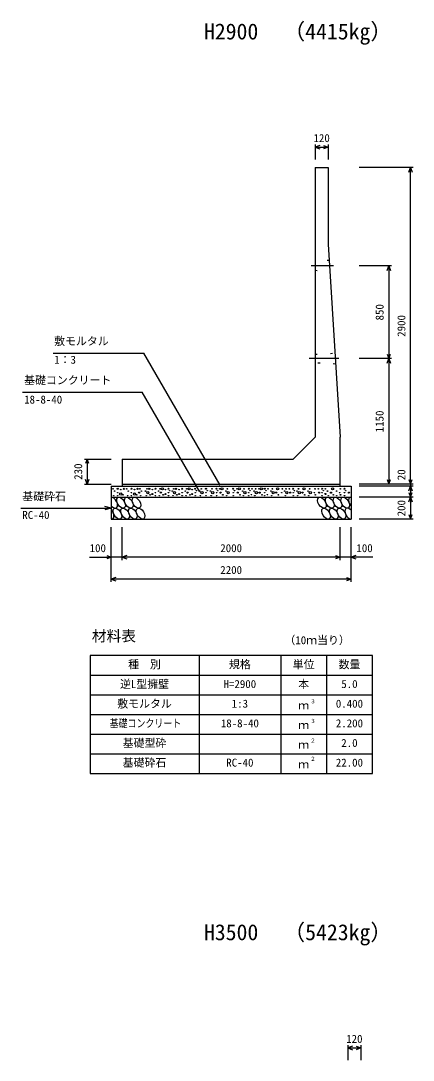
# Model space of a CAD drawing. Units: millimetres, scale not verified. Extents: x -67200 to 67200, y -23760 to 23760.
# Drawn here: x 29632 to 33232, y -10461 to -937 of the extents above; entities that cross this region are included whole.
import ezdxf
from ezdxf.enums import TextEntityAlignment as Align

# ---------------------------------------------------------------- set-up
doc = ezdxf.new("R2010")
doc.units = ezdxf.units.MM
doc.header["$LTSCALE"] = 80
doc.linetypes.add('CHAIN1', pattern=[8, 5, -1, 1, -1])
doc.linetypes.add('DOTTED', pattern=[1.75, 0.25, -1.5])
for name, color, linetype, lineweight in [('0-0_CENTER', 7, 'CHAIN1', 25), ('0-1_DIM', 7, 'Continuous', 25), ('0-3_HATCH', 6, 'Continuous', 25), ('0-4_HYO', 3, 'Continuous', 25), ('0-5_HYO2', 4, 'Continuous', 25), ('0-6_OUTLINE', 1, 'Continuous', 25), ('0-7_OUTLINE2', 4, 'DOTTED', 25), ('0-8_TXT', 7, 'Continuous', 25)]:
    doc.layers.add(name, color=color, linetype=linetype, lineweight=lineweight)
doc.styles.add('ＭＳ ゴシック', font='')
doc.styles.get('ＭＳ ゴシック').set_extended_font_data('MS Gothic')

msp = doc.modelspace()

# ---------------------------------------------------------------- linework, layer by layer
at = {"layer": '0-0_CENTER'}
for p, q in [((32501.11, -3182.56), (32296.13, -3182.56)), ((32550.07, -4032.56), (32277.78, -4032.56))]:
    msp.add_line(p, q, dxfattribs=at)
at = {"layer": '0-1_DIM'}
for p, q in [((32332, -2070.67), (32332, -2207.56)), ((32452, -2070.67), (32452, -2207.56)), ((32332, -2095.67), (32452, -2095.67)), ((33232, -2282.56), (32737, -2282.56)), ((33207, -5182.56), (33207, -2282.56)), ((33032, -3182.56), (32737, -3182.56)), ((33007, -3182.56), (33007, -4032.56)), ((29928.9, -3981.16), (30761.32, -3981.16)), ((31460.03, -5191.36), (30761.32, -3981.16)), ((33032, -4032.56), (32737, -4032.56)), ((33007, -4032.56), (33007, -5182.56)), ((29647.29, -4338.67), (30746.84, -4338.67)), ((31274.89, -5253.28), (30746.84, -4338.67)), ((30217, -4952.56), (30462, -4952.56)), ((30242, -4952.56), (30242, -5182.56)), ((30217, -5182.56), (30462, -5182.56)), ((33232, -5182.56), (32737, -5182.56)), ((33232, -5202.56), (32737, -5202.56)), ((33207, -5182.56), (33207, -5202.56)), ((33207, -5202.56), (33207, -5302.56)), ((33232, -5302.56), (32737, -5302.56)), ((33207, -5302.56), (33207, -5502.56)), ((30462, -5402.56), (30404.04, -5387.04)), ((33232, -5502.56), (32737, -5502.56)), ((30462, -6077.56), (30462, -5577.56)), ((30562, -5877.56), (30562, -5577.56)), ((32562, -5877.56), (32562, -5577.56)), ((32562, -5877.56), (32562, -5577.56)), ((32662, -6077.56), (32662, -5577.56)), ((30262.46, -5852.56), (30462, -5852.56)), ((30562, -5852.56), (30462, -5852.56)), ((32562, -5852.56), (30562, -5852.56)), ((32662, -5852.56), (32562, -5852.56)), ((32861.54, -5852.56), (32662, -5852.56)), ((32662, -6052.56), (30462, -6052.56)), ((32632, -10323.68), (32632, -10460.57)), ((32632, -10348.68), (32752, -10348.68)), ((32752, -10323.68), (32752, -10460.57))]:
    msp.add_line(p, q, dxfattribs=at)
for points in [[(32374.29, -2080.28), (32332, -2095.67), (32374.29, -2111.06)], [(32409.71, -2080.28), (32452, -2095.67), (32409.71, -2111.06)], [(33191.61, -2324.85), (33207, -2282.56), (33222.39, -2324.85)], [(32991.61, -3224.85), (33007, -3182.56), (33022.39, -3224.85)], [(32991.61, -3990.28), (33007, -4032.56), (33022.39, -3990.28)], [(32991.61, -4074.85), (33007, -4032.56), (33022.39, -4074.85)], [(30257.39, -4994.85), (30242, -4952.56), (30226.61, -4994.85)], [(30257.39, -5140.28), (30242, -5182.56), (30226.61, -5140.28)], [(32991.61, -5140.28), (33007, -5182.56), (33022.39, -5140.28)], [(33191.61, -5140.28), (33207, -5182.56), (33222.39, -5140.28)], [(33191.61, -5244.85), (33207, -5202.56), (33222.39, -5244.85)], [(33191.61, -5260.28), (33207, -5302.56), (33222.39, -5260.28)], [(33191.61, -5344.85), (33207, -5302.56), (33222.39, -5344.85)], [(29631.68, -5402.56), (30462, -5402.56), (30404.04, -5418.09)], [(33191.61, -5460.28), (33207, -5502.56), (33222.39, -5460.28)], [(30419.71, -5837.17), (30462, -5852.56), (30419.71, -5867.96)], [(30604.29, -5837.17), (30562, -5852.56), (30604.29, -5867.96)], [(32519.71, -5837.17), (32562, -5852.56), (32519.71, -5867.96)], [(32704.29, -5837.17), (32662, -5852.56), (32704.29, -5867.96)], [(30504.29, -6037.17), (30462, -6052.56), (30504.29, -6067.96)], [(32619.71, -6037.17), (32662, -6052.56), (32619.71, -6067.96)], [(32674.29, -10333.29), (32632, -10348.68), (32674.29, -10364.07)], [(32709.71, -10333.29), (32752, -10348.68), (32709.71, -10364.07)]]:
    msp.add_lwpolyline(points, dxfattribs=at)
at = {"layer": '0-3_HATCH'}
for centre, radius in [((30477.97, -5225.39), 2.5), ((30520.86, -5224.51), 5), ((30548.9, -5232.39), 2.5), ((30576.94, -5225.39), 5), ((30604.07, -5225.39), 2.5), ((30646.97, -5224.51), 5), ((30675.01, -5232.39), 2.5), ((30703.04, -5225.39), 5), ((30724.07, -5225.39), 2.5), ((30789.93, -5225.39), 2.5), ((30810.96, -5225.39), 5), ((30838.99, -5232.39), 2.5), ((30867.03, -5224.51), 5), ((30909.93, -5225.39), 2.5), ((30930.96, -5225.39), 10), ((30958.99, -5232.39), 2.5), ((30987.03, -5224.51), 5), ((31035.15, -5225.39), 2.5), ((31056.18, -5225.39), 5), ((31084.22, -5232.39), 2.5), ((31112.26, -5224.51), 5), ((31155.15, -5225.39), 2.5), ((31176.18, -5225.39), 10), ((31204.22, -5232.39), 2.5), ((31232.26, -5224.51), 5), ((31287.08, -5225.39), 2.5), ((31330.7, -5224.51), 5), ((31385.51, -5225.39), 2.5), ((31427.69, -5224.51), 5), ((31457.39, -5225.39), 2.5), ((31478.42, -5225.39), 10), ((31527.79, -5225.39), 2.5), ((31581.08, -5224.51), 5), ((31615.05, -5225.39), 2.5), ((31636.08, -5225.39), 10), ((31680.76, -5225.39), 2.5), ((31722.94, -5224.51), 5), ((31752.63, -5225.39), 2.5), ((31785.89, -5225.39), 2.5), ((31816.67, -5225.39), 2.5), ((31837.71, -5225.39), 10), ((31869.47, -5224.51), 5), ((31899.17, -5225.39), 2.5), ((31940.18, -5225.39), 2.5), ((31988.34, -5225.39), 10), ((32032.43, -5225.39), 2.5), ((32065.68, -5225.39), 2.5), ((32096.47, -5225.39), 2.5), ((32130.87, -5224.51), 5), ((32179.35, -5225.39), 2.5), ((32229.99, -5225.39), 10), ((32280.62, -5225.39), 2.5), ((32332.09, -5225.39), 2.5), ((32361.46, -5225.39), 2.5), ((32395.87, -5224.51), 5), ((32426.18, -5225.39), 2.5), ((32492.04, -5225.39), 10), ((32562.73, -5225.39), 2.5), ((32601.51, -5224.51), 5), ((30484.98, -5288.42), 2.5), ((30491.99, -5246.4), 2.5), ((30520.86, -5260.4), 2.5), ((30520.86, -5288.42), 2.5), ((30548.9, -5273.54), 10), ((30569.93, -5280.54), 2.5), ((30611.08, -5288.42), 2.5), ((30618.09, -5246.4), 2.5), ((30646.97, -5260.4), 2.5), ((30646.97, -5288.42), 2.5), ((30675.01, -5273.54), 10), ((30696.03, -5280.54), 2.5), ((30717.06, -5260.4), 5), ((30731.08, -5288.42), 2.5), ((30738.09, -5246.4), 2.5), ((30775.91, -5246.4), 2.5), ((30782.92, -5288.42), 2.5), ((30796.94, -5260.4), 10), ((30817.97, -5280.54), 2.5), ((30838.99, -5273.54), 5), ((30867.03, -5260.4), 2.5), ((30867.03, -5288.42), 2.5), ((30895.91, -5246.4), 2.5), ((30902.92, -5288.42), 2.5), ((30916.94, -5260.4), 5), ((30937.97, -5280.54), 2.5), ((30958.99, -5273.54), 5), ((30987.03, -5260.4), 2.5), ((30987.03, -5288.42), 2.5), ((30998.37, -5242.08), 2.5), ((31021.13, -5246.4), 2.5), ((31028.14, -5288.42), 2.5), ((31042.16, -5260.4), 10), ((31063.19, -5280.54), 2.5), ((31084.22, -5273.54), 5), ((31112.26, -5260.4), 2.5), ((31112.26, -5288.42), 2.5), ((31141.13, -5246.4), 2.5), ((31148.14, -5288.42), 2.5), ((31162.16, -5260.4), 5), ((31183.19, -5280.54), 2.5), ((31204.22, -5273.54), 5), ((31232.26, -5260.4), 2.5), ((31232.26, -5288.42), 2.5), ((31243.6, -5242.08), 2.5), ((31273.06, -5246.4), 2.5), ((31280.07, -5288.42), 2.5), ((31294.09, -5260.4), 10), ((31330.7, -5260.4), 2.5), ((31330.7, -5288.42), 2.5), ((31342.04, -5242.08), 2.5), ((31371.5, -5246.4), 2.5), ((31378.51, -5288.42), 2.5), ((31392.53, -5260.4), 10), ((31427.69, -5260.4), 2.5), ((31427.69, -5288.42), 2.5), ((31439.03, -5242.08), 2.5), ((31464.4, -5260.4), 5), ((31485.43, -5280.54), 2.5), ((31513.77, -5246.4), 2.5), ((31520.78, -5288.42), 2.5), ((31534.8, -5260.4), 10), ((31581.08, -5260.4), 2.5), ((31581.08, -5288.42), 2.5), ((31592.42, -5242.08), 2.5), ((31622.06, -5260.4), 5), ((31643.09, -5280.54), 2.5), ((31666.74, -5246.4), 2.5), ((31673.75, -5288.42), 2.5), ((31687.77, -5260.4), 10), ((31722.94, -5260.4), 2.5), ((31722.94, -5288.42), 2.5), ((31734.28, -5242.08), 2.5), ((31747.59, -5278.76), 2.5), ((31771.87, -5246.4), 2.5), ((31778.88, -5288.42), 2.5), ((31792.9, -5260.4), 10), ((31823.69, -5260.4), 5), ((31844.71, -5280.54), 2.5), ((31869.47, -5260.4), 2.5), ((31869.47, -5288.42), 2.5), ((31880.81, -5242.08), 2.5), ((31894.13, -5278.76), 2.5), ((31926.16, -5246.4), 2.5), ((31933.17, -5288.42), 2.5), ((31947.19, -5260.4), 10), ((31974.32, -5260.4), 5), ((31995.35, -5280.54), 2.5), ((32025.99, -5260.4), 2.5), ((32051.66, -5246.4), 2.5), ((32058.67, -5288.42), 2.5), ((32072.69, -5260.4), 10), ((32103.48, -5260.4), 5), ((32130.87, -5260.4), 2.5), ((32130.87, -5288.42), 2.5), ((32142.21, -5242.08), 2.5), ((32165.33, -5246.4), 2.5), ((32172.34, -5288.42), 2.5), ((32186.36, -5260.4), 10), ((32215.97, -5260.4), 5), ((32236.99, -5280.54), 2.5), ((32266.61, -5246.4), 2.5), ((32273.62, -5288.42), 2.5), ((32287.64, -5260.4), 10), ((32325.66, -5260.4), 2.5), ((32334, -5280.54), 2.5), ((32368.48, -5260.4), 5), ((32395.87, -5260.4), 2.5), ((32395.87, -5288.42), 2.5), ((32407.21, -5242.08), 2.5), ((32426.35, -5272.69), 5), ((32445.39, -5246.4), 2.5), ((32452.4, -5288.42), 2.5), ((32478.02, -5260.4), 5), ((32499.05, -5280.54), 2.5), ((32528.66, -5246.4), 2.5), ((32530.13, -5288.42), 2.5), ((32556.3, -5260.4), 2.5), ((32564.64, -5280.54), 2.5), ((32601.51, -5260.4), 2.5), ((32601.51, -5288.42), 2.5), ((32612.85, -5242.08), 2.5), ((32642.03, -5260.4), 5)]:
    msp.add_circle(centre, radius, dxfattribs=at)
for centre, start_param, end_param in [((30480.48, -5352.58), 1.8420047, 5.9474138), ((32678.49, -5352.58), 5.8918262, 8.1807776), ((30446.72, -5452.56), 2.7173119, 5.0721066), ((32644.73, -5452.56), 5.0173796, 9.0552242)]:
    msp.add_ellipse(centre, major_axis=(-29.09, 47.08), ratio=0.5792, start_param=start_param, end_param=end_param, dxfattribs=at)
for centre in [(30551.42, -5352.58), (30622.37, -5352.58), (30693.31, -5352.58), (32394.71, -5352.58), (32465.65, -5352.58), (32536.6, -5352.58), (32607.54, -5352.58), (30517.66, -5452.56), (30588.61, -5452.56), (30659.55, -5452.56), (30730.5, -5452.56), (32431.89, -5452.56), (32502.84, -5452.56), (32573.78, -5452.56)]:
    msp.add_ellipse(centre, major_axis=(-29.09, 47.08), ratio=0.5792, dxfattribs=at)
at = {"layer": '0-4_HYO'}
for p, q in [((31267, -6752.56), (31267, -7832.56)), ((32017, -6752.56), (32017, -7832.56)), ((32437, -6752.56), (32437, -7832.56)), ((30267, -6932.56), (32857, -6932.56))]:
    msp.add_line(p, q, dxfattribs=at)
msp.add_lwpolyline([(30267, -7832.56), (32857, -7832.56), (32857, -6752.56), (30267, -6752.56)], close=True, dxfattribs=at)
at = {"layer": '0-5_HYO2'}
for p, q in [((30267, -7112.56), (32857, -7112.56)), ((30267, -7292.56), (32857, -7292.56)), ((30267, -7472.56), (32857, -7472.56)), ((30267, -7652.56), (32857, -7652.56))]:
    msp.add_line(p, q, dxfattribs=at)
at = {"layer": '0-6_OUTLINE'}
for p, q in [((32332, -2282.56), (32332, -4752.56)), ((32452, -2982.56), (32562, -4752.56)), ((32332, -4752.56), (32132, -4952.56)), ((32562, -5202.56), (32562, -4752.56)), ((30562, -4952.56), (32132, -4952.56)), ((30562, -4952.56), (30562, -5202.56)), ((30462, -5202.56), (30462, -5502.56)), ((30562, -5182.56), (32562, -5182.56)), ((30462, -5302.56), (32662, -5302.56)), ((30462, -5502.56), (32662, -5502.56))]:
    msp.add_line(p, q, dxfattribs=at)
for points in [[(32332, -2282.56), (32452, -2282.56), (32452, -2982.56)], [(30462, -5202.56), (32662, -5202.56), (32662, -5502.56)]]:
    msp.add_lwpolyline(points, dxfattribs=at)
at = {"layer": '0-7_OUTLINE2'}
for p, q in [((32461.32, -3132.56), (32332, -3142.56)), ((32332, -3222.56), (32467.54, -3232.56)), ((32332, -3992.56), (32511.04, -3982.56)), ((32517.25, -4082.56), (32332, -4072.56))]:
    msp.add_line(p, q, dxfattribs=at)

# ---------------------------------------------------------------- texts
at = {"layer": '0-1_DIM', "style": 'ＭＳ ゴシック'}
for s, p in [('120', (32317, -2070.67)), ('敷モルタル', (29938.26, -3931.16)), ('1：3', (29938.26, -4101.27)), ('基礎コンクリート', (29662.67, -4288.67)), ('18-8-40', (29662.67, -4466.3)), ('基礎砕石', (29646.01, -5352.56)), ('RC-40', (29646.01, -5523.94)), ('100', (30263.36, -5827.56)), ('2000', (31462, -5827.56)), ('100', (32710.64, -5827.56)), ('2200', (31462, -6027.56)), ('120', (32617, -10323.68))]:
    msp.add_text(s, height=73.31, dxfattribs=at).set_placement(p, align=Align.BOTTOM_LEFT)
for s, p in [('850', (32982, -3682.56)), ('2900', (33182, -3832.56)), ('1150', (32982, -4707.56)), ('230', (30217, -5142.56)), ('20', (33182, -5146.6)), ('200', (33182, -5477.56))]:
    msp.add_text(s, height=73.31, rotation=90, dxfattribs=at).set_placement(p, align=Align.BOTTOM_LEFT)
at = {"layer": '0-8_TXT', "style": 'ＭＳ ゴシック'}
for s, height, p in [('（4415kg）', 146.6, (32040.62, -1152.32)), ('H2900', 146.6, (31312, -1152.32)), ('材料表', 98.97, (30283.67, -6652.56)), ('（10ｍ当り）', 73.31, (32050.33, -6670.9)), ('種\u3000別', 73.31, (30617, -6892.56)), ('規格', 73.31, (31542, -6892.56)), ('単位', 73.31, (32127, -6892.56)), ('数量', 73.31, (32547, -6892.56)), ('逆L型擁壁', 73.31, (30542, -7072.56)), ('H=2900', 73.31, (31492, -7072.56)), ('本', 73.31, (32177, -7072.56)), ('5.0', 73.31, (32572, -7072.56)), ('敷モルタル', 73.31, (30517, -7252.56)), ('1:3', 73.31, (31567, -7252.56)), ('ｍ', 73.31, (32177, -7269.23)), ('３', 36.66, (32286.24, -7201.95)), ('0.400', 73.31, (32522, -7252.56)), ('18-8-40', 73.31, (31467, -7432.56)), ('ｍ', 73.31, (32177, -7449.23)), ('３', 36.66, (32286.24, -7381.95)), ('2.200', 73.31, (32522, -7432.56)), ('基礎型砕', 73.31, (30567, -7612.56)), ('２', 36.66, (32286.24, -7561.95)), ('2.0', 73.31, (32572, -7612.56)), ('ｍ', 73.31, (32177, -7629.23)), ('基礎砕石', 73.31, (30567, -7792.56)), ('RC-40', 73.31, (31517, -7792.56)), ('２', 36.66, (32286.24, -7728.62)), ('22.00', 73.31, (32522, -7792.56)), ('ｍ', 73.31, (32177, -7809.23)), ('H3500', 146.6, (31312, -9405.32)), ('（5423kg）', 146.6, (32040.62, -9405.32))]:
    msp.add_text(s, height=height, dxfattribs=at).set_placement(p, align=Align.BOTTOM_LEFT)
at = {"layer": '0-8_TXT', "style": 'ＭＳ ゴシック', "width": 0.8}
msp.add_text('基礎コンクリート', height=73.31, dxfattribs=at).set_placement((30447, -7432.56), align=Align.BOTTOM_LEFT)

doc.saveas('drawing.dxf')
